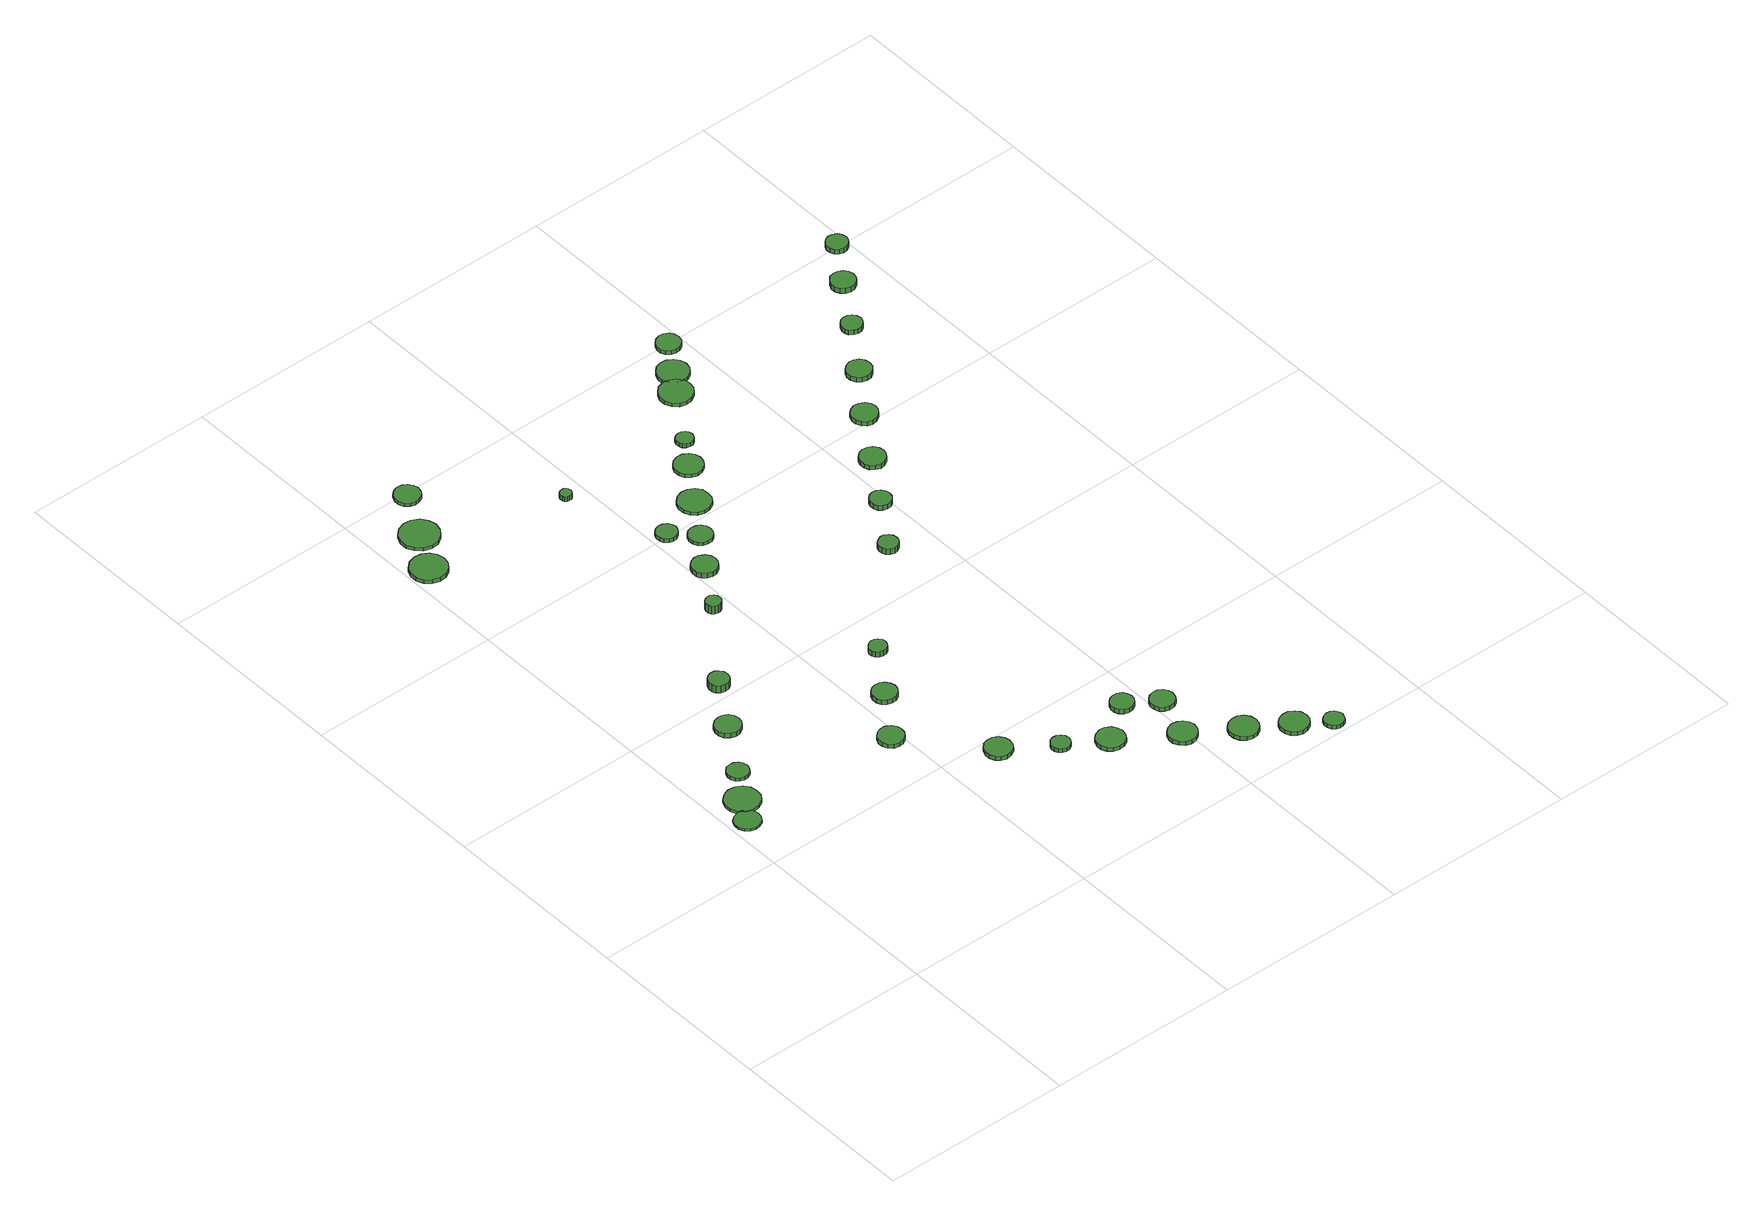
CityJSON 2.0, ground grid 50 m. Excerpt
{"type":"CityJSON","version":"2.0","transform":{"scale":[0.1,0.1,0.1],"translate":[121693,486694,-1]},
"CityObjects":{
"tree1":{"type":"SolitaryVegetationObject","attributes":{"function":"something"},"geometry":[{"type":"MultiSurface","lod":"1","boundaries":[[[0,1,2,3,4,5,6,7,8,9,10,11,12,13,14]],[[15,16,17,18,19,20,21,22,23,24,25,26,27,28,29]],[[0,29,28,1]],[[1,28,27,2]],[[2,27,26,3]],[[3,26,25,4]],[[4,25,24,5]],[[5,24,23,6]],[[6,23,22,7]],[[7,22,21,8]],[[8,21,20,9]],[[9,20,19,10]],[[10,19,18,11]],[[11,18,17,12]],[[12,17,16,13]],[[13,16,15,14]],[[14,15,29,0]]]}]},
"tree2":{"type":"SolitaryVegetationObject","attributes":{"function":"something"},"geometry":[{"type":"MultiSurface","lod":"1","boundaries":[[[30,31,32,33,34,35,36,37,38,39,40,41,42,43,44]],[[45,46,47,48,49,50,51,52,53,54,55,56,57,58,59]],[[30,59,58,31]],[[31,58,57,32]],[[32,57,56,33]],[[33,56,55,34]],[[34,55,54,35]],[[35,54,53,36]],[[36,53,52,37]],[[37,52,51,38]],[[38,51,50,39]],[[39,50,49,40]],[[40,49,48,41]],[[41,48,47,42]],[[42,47,46,43]],[[43,46,45,44]],[[44,45,59,30]]]}]},
"tree3":{"type":"SolitaryVegetationObject","attributes":{"function":"something"},"geometry":[{"type":"MultiSurface","lod":"1","boundaries":[[[60,61,62,63,64,65,66,67,68,69,70,71,72,73,74]],[[75,76,77,78,79,80,81,82,83,84,85,86,87,88,89]],[[60,89,88,61]],[[61,88,87,62]],[[62,87,86,63]],[[63,86,85,64]],[[64,85,84,65]],[[65,84,83,66]],[[66,83,82,67]],[[67,82,81,68]],[[68,81,80,69]],[[69,80,79,70]],[[70,79,78,71]],[[71,78,77,72]],[[72,77,76,73]],[[73,76,75,74]],[[74,75,89,60]]]}]},
"tree4":{"type":"SolitaryVegetationObject","attributes":{"function":"something"},"geometry":[{"type":"MultiSurface","lod":"1","boundaries":[[[90,91,92,93,94,95,96,97,98,99,100,101,102,103,104]],[[105,106,107,108,109,110,111,112,113,114,115,116,117,118,119]],[[90,119,118,91]],[[91,118,117,92]],[[92,117,116,93]],[[93,116,115,94]],[[94,115,114,95]],[[95,114,113,96]],[[96,113,112,97]],[[97,112,111,98]],[[98,111,110,99]],[[99,110,109,100]],[[100,109,108,101]],[[101,108,107,102]],[[102,107,106,103]],[[103,106,105,104]],[[104,105,119,90]]]}]},
"tree5":{"type":"SolitaryVegetationObject","attributes":{"function":"something"},"geometry":[{"type":"MultiSurface","lod":"1","boundaries":[[[120,121,122,123,124,125,126,127,128,129,130,131,132,133,134]],[[135,136,137,138,139,140,141,142,143,144,145,146,147,148,149]],[[120,149,148,121]],[[121,148,147,122]],[[122,147,146,123]],[[123,146,145,124]],[[124,145,144,125]],[[125,144,143,126]],[[126,143,142,127]],[[127,142,141,128]],[[128,141,140,129]],[[129,140,139,130]],[[130,139,138,131]],[[131,138,137,132]],[[132,137,136,133]],[[133,136,135,134]],[[134,135,149,120]]]}]},
"tree6":{"type":"SolitaryVegetationObject","attributes":{"function":"something"},"geometry":[{"type":"MultiSurface","lod":"1","boundaries":[[[150,151,152,153,154,155,156,157,158,159,160,161,162,163,164]],[[165,166,167,168,169,170,171,172,173,174,175,176,177,178,179]],[[150,179,178,151]],[[151,178,177,152]],[[152,177,176,153]],[[153,176,175,154]],[[154,175,174,155]],[[155,174,173,156]],[[156,173,172,157]],[[157,172,171,158]],[[158,171,170,159]],[[159,170,169,160]],[[160,169,168,161]],[[161,168,167,162]],[[162,167,166,163]],[[163,166,165,164]],[[164,165,179,150]]]}]},
"tree7":{"type":"SolitaryVegetationObject","attributes":{"function":"something"},"geometry":[{"type":"MultiSurface","lod":"1","boundaries":[[[180,181,182,183,184,185,186,187,188,189,190,191,192,193,194]],[[195,196,197,198,199,200,201,202,203,204,205,206,207,208,209]],[[180,209,208,181]],[[181,208,207,182]],[[182,207,206,183]],[[183,206,205,184]],[[184,205,204,185]],[[185,204,203,186]],[[186,203,202,187]],[[187,202,201,188]],[[188,201,200,189]],[[189,200,199,190]],[[190,199,198,191]],[[191,198,197,192]],[[192,197,196,193]],[[193,196,195,194]],[[194,195,209,180]]]}]},
"tree8":{"type":"SolitaryVegetationObject","attributes":{"function":"something"},"geometry":[{"type":"MultiSurface","lod":"1","boundaries":[[[210,211,212,213,214,215,216,217,218,219,220,221,222,223,224]],[[225,226,227,228,229,230,231,232,233,234,235,236,237,238,239]],[[210,239,238,211]],[[211,238,237,212]],[[212,237,236,213]],[[213,236,235,214]],[[214,235,234,215]],[[215,234,233,216]],[[216,233,232,217]],[[217,232,231,218]],[[218,231,230,219]],[[219,230,229,220]],[[220,229,228,221]],[[221,228,227,222]],[[222,227,226,223]],[[223,226,225,224]],[[224,225,239,210]]]}]},
"tree9":{"type":"SolitaryVegetationObject","attributes":{"function":"something"},"geometry":[{"type":"MultiSurface","lod":"1","boundaries":[[[240,241,242,243,244,245,246,247,248,249,250,251,252,253,254]],[[255,256,257,258,259,260,261,262,263,264,265,266,267,268,269]],[[240,269,268,241]],[[241,268,267,242]],[[242,267,266,243]],[[243,266,265,244]],[[244,265,264,245]],[[245,264,263,246]],[[246,263,262,247]],[[247,262,261,248]],[[248,261,260,249]],[[249,260,259,250]],[[250,259,258,251]],[[251,258,257,252]],[[252,257,256,253]],[[253,256,255,254]],[[254,255,269,240]]]}]},
"tree10":{"type":"SolitaryVegetationObject","attributes":{"function":"something"},"geometry":[{"type":"MultiSurface","lod":"1","boundaries":[[[270,271,272,273,274,275,276,277,278,279,280,281,282,283,284]],[[285,286,287,288,289,290,291,292,293,294,295,296,297,298,299]],[[270,299,298,271]],[[271,298,297,272]],[[272,297,296,273]],[[273,296,295,274]],[[274,295,294,275]],[[275,294,293,276]],[[276,293,292,277]],[[277,292,291,278]],[[278,291,290,279]],[[279,290,289,280]],[[280,289,288,281]],[[281,288,287,282]],[[282,287,286,283]],[[283,286,285,284]],[[284,285,299,270]]]}]},
"tree11":{"type":"SolitaryVegetationObject","attributes":{"function":"something"},"geometry":[{"type":"MultiSurface","lod":"1","boundaries":[[[300,301,302,303,304,305,306,307,308,309,310,311,312,313,314]],[[315,316,317,318,319,320,321,322,323,324,325,326,327,328,329]],[[300,329,328,301]],[[301,328,327,302]],[[302,327,326,303]],[[303,326,325,304]],[[304,325,324,305]],[[305,324,323,306]],[[306,323,322,307]],[[307,322,321,308]],[[308,321,320,309]],[[309,320,319,310]],[[310,319,318,311]],[[311,318,317,312]],[[312,317,316,313]],[[313,316,315,314]],[[314,315,329,300]]]}]},
"tree12":{"type":"SolitaryVegetationObject","attributes":{"function":"something"},"geometry":[{"type":"MultiSurface","lod":"1","boundaries":[[[330,331,332,333,334,335,336,337,338,339,340,341,342,343,344]],[[345,346,347,348,349,350,351,352,353,354,355,356,357,358,359]],[[330,359,358,331]],[[331,358,357,332]],[[332,357,356,333]],[[333,356,355,334]],[[334,355,354,335]],[[335,354,353,336]],[[336,353,352,337]],[[337,352,351,338]],[[338,351,350,339]],[[339,350,349,340]],[[340,349,348,341]],[[341,348,347,342]],[[342,347,346,343]],[[343,346,345,344]],[[344,345,359,330]]]}]},
"tree13":{"type":"SolitaryVegetationObject","attributes":{"function":"something"},"geometry":[{"type":"MultiSurface","lod":"1","boundaries":[[[360,361,362,363,364,365,366,367,368,369,370,371,372,373,374]],[[375,376,377,378,379,380,381,382,383,384,385,386,387,388,389]],[[360,389,388,361]],[[361,388,387,362]],[[362,387,386,363]],[[363,386,385,364]],[[364,385,384,365]],[[365,384,383,366]],[[366,383,382,367]],[[367,382,381,368]],[[368,381,380,369]],[[369,380,379,370]],[[370,379,378,371]],[[371,378,377,372]],[[372,377,376,373]],[[373,376,375,374]],[[374,375,389,360]]]}]},
"tree14":{"type":"SolitaryVegetationObject","attributes":{"function":"something"},"geometry":[{"type":"MultiSurface","lod":"1","boundaries":[[[390,391,392,393,394,395,396,397,398,399,400,401,402,403,404]],[[405,406,407,408,409,410,411,412,413,414,415,416,417,418,419]],[[390,419,418,391]],[[391,418,417,392]],[[392,417,416,393]],[[393,416,415,394]],[[394,415,414,395]],[[395,414,413,396]],[[396,413,412,397]],[[397,412,411,398]],[[398,411,410,399]],[[399,410,409,400]],[[400,409,408,401]],[[401,408,407,402]],[[402,407,406,403]],[[403,406,405,404]],[[404,405,419,390]]]}]},
"tree15":{"type":"SolitaryVegetationObject","attributes":{"function":"something"},"geometry":[{"type":"MultiSurface","lod":"1","boundaries":[[[420,421,422,423,424,425,426,427,428,429,430,431,432,433,434]],[[435,436,437,438,439,440,441,442,443,444,445,446,447,448,449]],[[420,449,448,421]],[[421,448,447,422]],[[422,447,446,423]],[[423,446,445,424]],[[424,445,444,425]],[[425,444,443,426]],[[426,443,442,427]],[[427,442,441,428]],[[428,441,440,429]],[[429,440,439,430]],[[430,439,438,431]],[[431,438,437,432]],[[432,437,436,433]],[[433,436,435,434]],[[434,435,449,420]]]}]},
"tree16":{"type":"SolitaryVegetationObject","attributes":{"function":"something"},"geometry":[{"type":"MultiSurface","lod":"1","boundaries":[[[450,451,452,453,454,455,456,457,458,459,460,461,462,463,464]],[[465,466,467,468,469,470,471,472,473,474,475,476,477,478,479]],[[450,479,478,451]],[[451,478,477,452]],[[452,477,476,453]],[[453,476,475,454]],[[454,475,474,455]],[[455,474,473,456]],[[456,473,472,457]],[[457,472,471,458]],[[458,471,470,459]],[[459,470,469,460]],[[460,469,468,461]],[[461,468,467,462]],[[462,467,466,463]],[[463,466,465,464]],[[464,465,479,450]]]}]},
"tree17":{"type":"SolitaryVegetationObject","attributes":{"function":"something"},"geometry":[{"type":"MultiSurface","lod":"1","boundaries":[[[480,481,482,483,484,485,486,487,488,489,490,491,492,493,494]],[[495,496,497,498,499,500,501,502,503,504,505,506,507,508,509]],[[480,509,508,481]],[[481,508,507,482]],[[482,507,506,483]],[[483,506,505,484]],[[484,505,504,485]],[[485,504,503,486]],[[486,503,502,487]],[[487,502,501,488]],[[488,501,500,489]],[[489,500,499,490]],[[490,499,498,491]],[[491,498,497,492]],[[492,497,496,493]],[[493,496,495,494]],[[494,495,509,480]]]}]},
"tree18":{"type":"SolitaryVegetationObject","attributes":{"function":"something"},"geometry":[{"type":"MultiSurface","lod":"1","boundaries":[[[510,511,512,513,514,515,516,517,518,519,520,521,522,523,524]],[[525,526,527,528,529,530,531,532,533,534,535,536,537,538,539]],[[510,539,538,511]],[[511,538,537,512]],[[512,537,536,513]],[[513,536,535,514]],[[514,535,534,515]],[[515,534,533,516]],[[516,533,532,517]],[[517,532,531,518]],[[518,531,530,519]],[[519,530,529,520]],[[520,529,528,521]],[[521,528,527,522]],[[522,527,526,523]],[[523,526,525,524]],[[524,525,539,510]]]}]},
"tree19":{"type":"SolitaryVegetationObject","attributes":{"function":"something"},"geometry":[{"type":"MultiSurface","lod":"1","boundaries":[[[540,541,542,543,544,545,546,547,548,549,550,551,552,553,554]],[[555,556,557,558,559,560,561,562,563,564,565,566,567,568,569]],[[540,569,568,541]],[[541,568,567,542]],[[542,567,566,543]],[[543,566,565,544]],[[544,565,564,545]],[[545,564,563,546]],[[546,563,562,547]],[[547,562,561,548]],[[548,561,560,549]],[[549,560,559,550]],[[550,559,558,551]],[[551,558,557,552]],[[552,557,556,553]],[[553,556,555,554]],[[554,555,569,540]]]}]},
"tree20":{"type":"SolitaryVegetationObject","attributes":{"function":"something"},"geometry":[{"type":"MultiSurface","lod":"1","boundaries":[[[570,571,572,573,574,575,576,577,578,579,580,581,582,583,584]],[[585,586,587,588,589,590,591,592,593,594,595,596,597,598,599]],[[570,599,598,571]],[[571,598,597,572]],[[572,597,596,573]],[[573,596,595,574]],[[574,595,594,575]],[[575,594,593,576]],[[576,593,592,577]],[[577,592,591,578]],[[578,591,590,579]],[[579,590,589,580]],[[580,589,588,581]],[[581,588,587,582]],[[582,587,586,583]],[[583,586,585,584]],[[584,585,599,570]]]}]},
"tree21":{"type":"SolitaryVegetationObject","attributes":{"function":"something"},"geometry":[{"type":"MultiSurface","lod":"1","boundaries":[[[600,601,602,603,604,605,606,607,608,609,610,611,612,613,614]],[[615,616,617,618,619,620,621,622,623,624,625,626,627,628,629]],[[600,629,628,601]],[[601,628,627,602]],[[602,627,626,603]],[[603,626,625,604]],[[604,625,624,605]],[[605,624,623,606]],[[606,623,622,607]],[[607,622,621,608]],[[608,621,620,609]],[[609,620,619,610]],[[610,619,618,611]],[[611,618,617,612]],[[612,617,616,613]],[[613,616,615,614]],[[614,615,629,600]]]}]},
"tree22":{"type":"SolitaryVegetationObject","attributes":{"function":"something"},"geometry":[{"type":"MultiSurface","lod":"1","boundaries":[[[630,631,632,633,634,635,636,637,638,639,640,641,642,643,644]],[[645,646,647,648,649,650,651,652,653,654,655,656,657,658,659]],[[630,659,658,631]],[[631,658,657,632]],[[632,657,656,633]],[[633,656,655,634]],[[634,655,654,635]],[[635,654,653,636]],[[636,653,652,637]],[[637,652,651,638]],[[638,651,650,639]],[[639,650,649,640]],[[640,649,648,641]],[[641,648,647,642]],[[642,647,646,643]],[[643,646,645,644]],[[644,645,659,630]]]}]},
"tree23":{"type":"SolitaryVegetationObject","attributes":{"function":"something"},"geometry":[{"type":"MultiSurface","lod":"1","boundaries":[[[660,661,662,663,664,665,666,667,668,669,670,671,672,673,674]],[[675,676,677,678,679,680,681,682,683,684,685,686,687,688,689]],[[660,689,688,661]],[[661,688,687,662]],[[662,687,686,663]],[[663,686,685,664]],[[664,685,684,665]],[[665,684,683,666]],[[666,683,682,667]],[[667,682,681,668]],[[668,681,680,669]],[[669,680,679,670]],[[670,679,678,671]],[[671,678,677,672]],[[672,677,676,673]],[[673,676,675,674]],[[674,675,689,660]]]}]},
"tree24":{"type":"SolitaryVegetationObject","attributes":{"function":"something"},"geometry":[{"type":"MultiSurface","lod":"1","boundaries":[[[690,691,692,693,694,695,696,697,698,699,700,701,702,703,704]],[[705,706,707,708,709,710,711,712,713,714,715,716,717,718,719]],[[690,719,718,691]],[[691,718,717,692]],[[692,717,716,693]],[[693,716,715,694]],[[694,715,714,695]],[[695,714,713,696]],[[696,713,712,697]],[[697,712,711,698]],[[698,711,710,699]],[[699,710,709,700]],[[700,709,708,701]],[[701,708,707,702]],[[702,707,706,703]],[[703,706,705,704]],[[704,705,719,690]]]}]},
"tree25":{"type":"SolitaryVegetationObject","attributes":{"function":"something"},"geometry":[{"type":"MultiSurface","lod":"1","boundaries":[[[720,721,722,723,724,725,726,727,728,729,730,731,732,733,734]],[[735,736,737,738,739,740,741,742,743,744,745,746,747,748,749]],[[720,749,748,721]],[[721,748,747,722]],[[722,747,746,723]],[[723,746,745,724]],[[724,745,744,725]],[[725,744,743,726]],[[726,743,742,727]],[[727,742,741,728]],[[728,741,740,729]],[[729,740,739,730]],[[730,739,738,731]],[[731,738,737,732]],[[732,737,736,733]],[[733,736,735,734]],[[734,735,749,720]]]}]},
"tree26":{"type":"SolitaryVegetationObject","attributes":{"function":"something"},"geometry":[{"type":"MultiSurface","lod":"1","boundaries":[[[750,751,752,753,754,755,756,757,758,759,760,761,762,763,764]],[[765,766,767,768,769,770,771,772,773,774,775,776,777,778,779]],[[750,779,778,751]],[[751,778,777,752]],[[752,777,776,753]],[[753,776,775,754]],[[754,775,774,755]],[[755,774,773,756]],[[756,773,772,757]],[[757,772,771,758]],[[758,771,770,759]],[[759,770,769,760]],[[760,769,768,761]],[[761,768,767,762]],[[762,767,766,763]],[[763,766,765,764]],[[764,765,779,750]]]}]},
"tree27":{"type":"SolitaryVegetationObject","attributes":{"function":"something"},"geometry":[{"type":"MultiSurface","lod":"1","boundaries":[[[780,781,782,783,784,785,786,787,788,789,790,791,792,793,794]],[[795,796,797,798,799,800,801,802,803,804,805,806,807,808,809]],[[780,809,808,781]],[[781,808,807,782]],[[782,807,806,783]],[[783,806,805,784]],[[784,805,804,785]],[[785,804,803,786]],[[786,803,802,787]],[[787,802,801,788]],[[788,801,800,789]],[[789,800,799,790]],[[790,799,798,791]],[[791,798,797,792]],[[792,797,796,793]],[[793,796,795,794]],[[794,795,809,780]]]}]},
"tree28":{"type":"SolitaryVegetationObject","attributes":{"function":"something"},"geometry":[{"type":"MultiSurface","lod":"1","boundaries":[[[810,811,812,813,814,815,816,817,818,819,820,821,822,823,824]],[[825,826,827,828,829,830,831,832,833,834,835,836,837,838,839]],[[810,839,838,811]],[[811,838,837,812]],[[812,837,836,813]],[[813,836,835,814]],[[814,835,834,815]],[[815,834,833,816]],[[816,833,832,817]],[[817,832,831,818]],[[818,831,830,819]],[[819,830,829,820]],[[820,829,828,821]],[[821,828,827,822]],[[822,827,826,823]],[[823,826,825,824]],[[824,825,839,810]]]}]},
"tree29":{"type":"SolitaryVegetationObject","attributes":{"function":"something"},"geometry":[{"type":"MultiSurface","lod":"1","boundaries":[[[840,841,842,843,844,845,846,847,848,849,850,851,852,853,854]],[[855,856,857,858,859,860,861,862,863,864,865,866,867,868,869]],[[840,869,868,841]],[[841,868,867,842]],[[842,867,866,843]],[[843,866,865,844]],[[844,865,864,845]],[[845,864,863,846]],[[846,863,862,847]],[[847,862,861,848]],[[848,861,860,849]],[[849,860,859,850]],[[850,859,858,851]],[[851,858,857,852]],[[852,857,856,853]],[[853,856,855,854]],[[854,855,869,840]]]}]},
"tree30":{"type":"SolitaryVegetationObject","attributes":{"function":"something"},"geometry":[{"type":"MultiSurface","lod":"1","boundaries":[[[870,871,872,873,874,875,876,877,878,879,880,881,882,883,884]],[[885,886,887,888,889,890,891,892,893,894,895,896,897,898,899]],[[870,899,898,871]],[[871,898,897,872]],[[872,897,896,873]],[[873,896,895,874]],[[874,895,894,875]],[[875,894,893,876]],[[876,893,892,877]],[[877,892,891,878]],[[878,891,890,879]],[[879,890,889,880]],[[880,889,888,881]],[[881,888,887,882]],[[882,887,886,883]],[[883,886,885,884]],[[884,885,899,870]]]}]},
"tree31":{"type":"SolitaryVegetationObject","attributes":{"function":"something"},"geometry":[{"type":"MultiSurface","lod":"1","boundaries":[[[900,901,902,903,904,905,906,907,908,909,910,911,912,913,914]],[[915,916,917,918,919,920,921,922,923,924,925,926,927,928,929]],[[900,929,928,901]],[[901,928,927,902]],[[902,927,926,903]],[[903,926,925,904]],[[904,925,924,905]],[[905,924,923,906]],[[906,923,922,907]],[[907,922,921,908]],[[908,921,920,909]],[[909,920,919,910]],[[910,919,918,911]],[[911,918,917,912]],[[912,917,916,913]],[[913,916,915,914]],[[914,915,929,900]]]}]},
"tree32":{"type":"SolitaryVegetationObject","attributes":{"function":"something"},"geometry":[{"type":"MultiSurface","lod":"1","boundaries":[[[930,931,932,933,934,935,936,937,938,939,940,941,942,943,944]],[[945,946,947,948,949,950,951,952,953,954,955,956,957,958,959]],[[930,959,958,931]],[[931,958,957,932]],[[932,957,956,933]],[[933,956,955,934]],[[934,955,954,935]],[[935,954,953,936]],[[936,953,952,937]],[[937,952,951,938]],[[938,951,950,939]],[[939,950,949,940]],[[940,949,948,941]],[[941,948,947,942]],[[942,947,946,943]],[[943,946,945,944]],[[944,945,959,930]]]}]},
"tree33":{"type":"SolitaryVegetationObject","attributes":{"function":"something"},"geometry":[{"type":"MultiSurface","lod":"1","boundaries":[[[960,961,962,963,964,965,966,967,968,969,970,971,972,973,974]],[[975,976,977,978,979,980,981,982,983,984,985,986,987,988,989]],[[960,989,988,961]],[[961,988,987,962]],[[962,987,986,963]],[[963,986,985,964]],[[964,985,984,965]],[[965,984,983,966]],[[966,983,982,967]],[[967,982,981,968]],[[968,981,980,969]],[[969,980,979,970]],[[970,979,978,971]],[[971,978,977,972]],[[972,977,976,973]],[[973,976,975,974]],[[974,975,989,960]]]}]},
"tree34":{"type":"SolitaryVegetationObject","attributes":{"function":"something"},"geometry":[{"type":"MultiSurface","lod":"1","boundaries":[[[990,991,992,993,994,995,996,997,998,999,1000,1001,1002,1003,1004]],[[1005,1006,1007,1008,1009,1010,1011,1012,1013,1014,1015,1016,1017,1018,1019]],[[990,1019,1018,991]],[[991,1018,1017,992]],[[992,1017,1016,993]],[[993,1016,1015,994]],[[994,1015,1014,995]],[[995,1014,1013,996]],[[996,1013,1012,997]],[[997,1012,1011,998]],[[998,1011,1010,999]],[[999,1010,1009,1000]],[[1000,1009,1008,1001]],[[1001,1008,1007,1002]],[[1002,1007,1006,1003]],[[1003,1006,1005,1004]],[[1004,1005,1019,990]]]}]},
"tree35":{"type":"SolitaryVegetationObject","attributes":{"function":"something"},"geometry":[{"type":"MultiSurface","lod":"1","boundaries":[[[1020,1021,1022,1023,1024,1025,1026,1027,1028,1029,1030,1031,1032,1033,1034]],[[1035,1036,1037,1038,1039,1040,1041,1042,1043,1044,1045,1046,1047,1048,1049]],[[1020,1049,1048,1021]],[[1021,1048,1047,1022]],[[1022,1047,1046,1023]],[[1023,1046,1045,1024]],[[1024,1045,1044,1025]],[[1025,1044,1043,1026]],[[1026,1043,1042,1027]],[[1027,1042,1041,1028]],[[1028,1041,1040,1029]],[[1029,1040,1039,1030]],[[1030,1039,1038,1031]],[[1031,1038,1037,1032]],[[1032,1037,1036,1033]],[[1033,1036,1035,1034]],[[1034,1035,1049,1020]]]}]},
"tree36":{"type":"SolitaryVegetationObject","attributes":{"function":"something"},"geometry":[{"type":"MultiSurface","lod":"1","boundaries":[[[1050,1051,1052,1053,1054,1055,1056,1057,1058,1059,1060,1061,1062,1063,1064]],[[1065,1066,1067,1068,1069,1070,1071,1072,1073,1074,1075,1076,1077,1078,1079]],[[1050,1079,1078,1051]],[[1051,1078,1077,1052]],[[1052,1077,1076,1053]],[[1053,1076,1075,1054]],[[1054,1075,1074,1055]],[[1055,1074,1073,1056]],[[1056,1073,1072,1057]],[[1057,1072,1071,1058]],[[1058,1071,1070,1059]],[[1059,1070,1069,1060]],[[1060,1069,1068,1061]],[[1061,1068,1067,1062]],[[1062,1067,1066,1063]],[[1063,1066,1065,1064]],[[1064,1065,1079,1050]]]}]},
"tree37":{"type":"SolitaryVegetationObject","attributes":{"function":"something"},"geometry":[{"type":"MultiSurface","lod":"1","boundaries":[[[1080,1081,1082,1083,1084,1085,1086,1087,1088,1089,1090,1091,1092,1093,1094]],[[1095,1096,1097,1098,1099,1100,1101,1102,1103,1104,1105,1106,1107,1108,1109]],[[1080,1109,1108,1081]],[[1081,1108,1107,1082]],[[1082,1107,1106,1083]],[[1083,1106,1105,1084]],[[1084,1105,1104,1085]],[[1085,1104,1103,1086]],[[1086,1103,1102,1087]],[[1087,1102,1101,1088]],[[1088,1101,1100,1089]],[[1089,1100,1099,1090]],[[1090,1099,1098,1091]],[[1091,1098,1097,1092]],[[1092,1097,1096,1093]],[[1093,1096,1095,1094]],[[1094,1095,1109,1080]]]}]},
"tree38":{"type":"SolitaryVegetationObject","attributes":{"function":"something"},"geometry":[{"type":"MultiSurface","lod":"1","boundaries":[[[1110,1111,1112,1113,1114,1115,1116,1117,1118,1119,1120,1121,1122,1123,1124]],[[1125,1126,1127,1128,1129,1130,1131,1132,1133,1134,1135,1136,1137,1138,1139]],[[1110,1139,1138,1111]],[[1111,1138,1137,1112]],[[1112,1137,1136,1113]],[[1113,1136,1135,1114]],[[1114,1135,1134,1115]],[[1115,1134,1133,1116]],[[1116,1133,1132,1117]],[[1117,1132,1131,1118]],[[1118,1131,1130,1119]],[[1119,1130,1129,1120]],[[1120,1129,1128,1121]],[[1121,1128,1127,1122]],[[1122,1127,1126,1123]],[[1123,1126,1125,1124]],[[1124,1125,1139,1110]]]}]},
"tree39":{"type":"SolitaryVegetationObject","attributes":{"function":"something"},"geometry":[{"type":"MultiSurface","lod":"1","boundaries":[[[1140,1141,1142,1143,1144,1145,1146,1147,1148,1149,1150,1151,1152,1153,1154]],[[1155,1156,1157,1158,1159,1160,1161,1162,1163,1164,1165,1166,1167,1168,1169]],[[1140,1169,1168,1141]],[[1141,1168,1167,1142]],[[1142,1167,1166,1143]],[[1143,1166,1165,1144]],[[1144,1165,1164,1145]],[[1145,1164,1163,1146]],[[1146,1163,1162,1147]],[[1147,1162,1161,1148]],[[1148,1161,1160,1149]],[[1149,1160,1159,1150]],[[1150,1159,1158,1151]],[[1151,1158,1157,1152]],[[1152,1157,1156,1153]],[[1153,1156,1155,1154]],[[1154,1155,1169,1140]]]}]}
},
"vertices":[
[76,642,15],[73,656,15],[65,667,15],[53,674,15],[40,675,15],[27,671,15],[16,662,15],[11,649,15],[11,635,15],[16,623,15],[27,613,15],[40,609,15],[53,611,15],[65,617,15],[73,629,15],[73,629,9],[65,617,9],[53,611,9],[40,609,9],[27,613,9],[16,623,9],[11,635,9],[11,649,9],[16,662,9],[27,671,9],[40,675,9],[53,674,9],[65,667,9],[73,656,9],[76,642,9],
[123,703,16],[120,721,16],[109,736,16],[93,745,16],[74,747,16],[57,741,16],[43,729,16],[36,712,16],[36,694,16],[43,677,16],[57,665,16],[74,659,16],[93,661,16],[109,670,16],[120,685,16],[120,685,8],[109,670,8],[93,661,8],[74,659,8],[57,665,8],[43,677,8],[36,694,8],[36,712,8],[43,729,8],[57,741,8],[74,747,8],[93,745,8],[109,736,8],[120,721,8],[123,703,8],
[162,783,17],[159,794,17],[153,803,17],[143,809,17],[131,810,17],[120,807,17],[112,799,17],[107,789,17],[107,777,17],[112,766,17],[120,759,17],[131,755,17],[143,756,17],[153,762,17],[159,772,17],[159,772,8],[153,762,8],[143,756,8],[131,755,8],[120,759,8],[112,766,8],[107,777,8],[107,789,8],[112,799,8],[120,807,8],[131,810,8],[143,809,8],[153,803,8],[159,794,8],[162,783,8],
[249,914,21],[246,927,21],[238,938,21],[226,945,21],[213,946,21],[200,942,21],[189,933,21],[184,920,21],[184,907,21],[189,894,21],[200,885,21],[213,881,21],[226,882,21],[238,889,21],[246,900,21],[246,900,8],[238,889,8],[226,882,8],[213,881,8],[200,885,8],[189,894,8],[184,907,8],[184,920,8],[189,933,8],[200,942,8],[213,946,8],[226,945,8],[238,938,8],[246,927,8],[249,914,8],
[98,1767,17],[94,1786,17],[82,1801,17],[66,1811,17],[47,1813,17],[28,1807,17],[14,1794,17],[6,1777,17],[6,1757,17],[14,1740,17],[28,1727,17],[47,1721,17],[66,1723,17],[82,1733,17],[94,1748,17],[94,1748,6],[82,1733,6],[66,1723,6],[47,1721,6],[28,1727,6],[14,1740,6],[6,1757,6],[6,1777,6],[14,1794,6],[28,1807,6],[47,1813,6],[66,1811,6],[82,1801,6],[94,1786,6],[98,1767,6],
[323,1040,28],[320,1050,28],[314,1059,28],[305,1065,28],[294,1066,28],[283,1062,28],[275,1055,28],[271,1045,28],[271,1034,28],[275,1024,28],[283,1017,28],[294,1014,28],[305,1015,28],[314,1020,28],[320,1029,28],[320,1029,7],[314,1020,7],[305,1015,7],[294,1014,7],[283,1017,7],[275,1024,7],[271,1034,7],[271,1045,7],[275,1055,7],[283,1062,7],[294,1066,7],[305,1065,7],[314,1059,7],[320,1050,7],[323,1040,7],
[507,646,19],[505,659,19],[497,670,19],[485,677,19],[472,678,19],[459,674,19],[449,665,19],[443,653,19],[443,639,19],[449,627,19],[459,618,19],[472,614,19],[485,615,19],[497,622,19],[505,633,19],[505,633,7],[497,622,7],[485,615,7],[472,614,7],[459,618,7],[449,627,7],[443,639,7],[443,653,7],[449,665,7],[459,674,7],[472,678,7],[485,677,7],[497,670,7],[505,659,7],[507,646,7],
[160,1868,15],[155,1888,15],[143,1905,15],[125,1915,15],[105,1917,15],[85,1911,15],[70,1897,15],[61,1878,15],[61,1857,15],[70,1839,15],[85,1825,15],[105,1818,15],[125,1820,15],[143,1831,15],[155,1848,15],[155,1848,6],[143,1831,6],[125,1820,6],[105,1818,6],[85,1825,6],[70,1839,6],[61,1857,6],[61,1878,6],[70,1897,6],[85,1911,6],[105,1917,6],[125,1915,6],[143,1905,6],[155,1888,6],[160,1868,6],
[669,457,19],[666,471,19],[658,482,19],[645,490,19],[631,491,19],[617,487,19],[607,477,19],[601,464,19],[601,450,19],[607,436,19],[617,427,19],[631,422,19],[645,424,19],[658,431,19],[666,443,19],[666,443,8],[658,431,8],[645,424,8],[631,422,8],[617,427,8],[607,436,8],[601,450,8],[601,464,8],[607,477,8],[617,487,8],[631,491,8],[645,490,8],[658,482,8],[666,471,8],[669,457,8],
[209,1988,16],[206,2001,16],[198,2012,16],[186,2019,16],[173,2020,16],[160,2016,16],[150,2007,16],[144,1994,16],[144,1981,16],[150,1968,16],[160,1959,16],[173,1955,16],[186,1957,16],[198,1963,16],[206,1974,16],[206,1974,7],[198,1963,7],[186,1957,7],[173,1955,7],[160,1959,7],[150,1968,7],[144,1981,7],[144,1994,7],[150,2007,7],[160,2016,7],[173,2020,7],[186,2019,7],[198,2012,7],[206,2001,7],[209,1988,7],
[592,768,20],[589,780,20],[581,791,20],[570,797,20],[557,799,20],[545,795,20],[535,786,20],[530,774,20],[530,761,20],[535,749,20],[545,741,20],[557,737,20],[570,738,20],[581,744,20],[589,755,20],[589,755,7],[581,744,7],[570,738,7],[557,737,7],[545,741,7],[535,749,7],[530,761,7],[530,774,7],[535,786,7],[545,795,7],[557,799,7],[570,797,7],[581,791,7],[589,780,7],[592,768,7],
[478,1247,30],[476,1255,30],[471,1261,30],[464,1266,30],[456,1266,30],[448,1264,30],[442,1258,30],[439,1251,30],[439,1243,30],[442,1235,30],[448,1230,30],[456,1227,30],[464,1228,30],[471,1232,30],[476,1239,30],[476,1239,7],[471,1232,7],[464,1228,7],[456,1227,7],[448,1230,7],[442,1235,7],[439,1243,7],[439,1251,7],[442,1258,7],[448,1264,7],[456,1266,7],[464,1266,7],[471,1261,7],[476,1255,7],[478,1247,7],
[777,377,19],[775,387,19],[769,395,19],[760,400,19],[750,401,19],[740,398,19],[733,391,19],[729,382,19],[729,372,19],[733,363,19],[740,356,19],[750,353,19],[760,354,19],[769,359,19],[775,367,19],[775,367,8],[769,359,8],[760,354,8],[750,353,8],[740,356,8],[733,363,8],[729,372,8],[729,382,8],[733,391,8],[740,398,8],[750,401,8],[760,400,8],[769,395,8],[775,387,8],[777,377,8],
[671,894,23],[669,903,23],[663,911,23],[655,915,23],[646,916,23],[637,913,23],[630,907,23],[626,899,23],[626,889,23],[630,881,23],[637,874,23],[646,872,23],[655,873,23],[663,877,23],[669,885,23],[669,885,7],[663,877,7],[655,873,7],[646,872,7],[637,874,7],[630,881,7],[626,889,7],[626,899,7],[630,907,7],[637,913,7],[646,916,7],[655,915,7],[663,911,7],[669,903,7],[671,894,7],
[563,1362,21],[560,1375,21],[552,1386,21],[540,1393,21],[527,1394,21],[514,1390,21],[504,1381,21],[499,1369,21],[499,1355,21],[504,1343,21],[514,1334,21],[527,1330,21],[540,1331,21],[552,1338,21],[560,1349,21],[560,1349,7],[552,1338,7],[540,1331,7],[527,1330,7],[514,1334,7],[504,1343,7],[499,1355,7],[499,1369,7],[504,1381,7],[514,1390,7],[527,1394,7],[540,1393,7],[552,1386,7],[560,1375,7],[563,1362,7],
[886,315,19],[882,330,19],[874,342,19],[861,350,19],[846,351,19],[831,346,19],[820,336,19],[814,323,19],[814,308,19],[820,294,19],[831,284,19],[846,279,19],[861,281,19],[874,288,19],[882,300,19],[882,300,8],[874,288,8],[861,281,8],[846,279,8],[831,284,8],[820,294,8],[814,308,8],[814,323,8],[820,336,8],[831,346,8],[846,351,8],[861,350,8],[874,342,8],[882,330,8],[886,315,8],
[464,1752,21],[462,1758,21],[459,1763,21],[454,1766,21],[448,1766,21],[442,1765,21],[437,1761,21],[435,1755,21],[435,1749,21],[437,1744,21],[442,1739,21],[448,1738,21],[454,1738,21],[459,1741,21],[462,1746,21],[462,1746,7],[459,1741,7],[454,1738,7],[448,1738,7],[442,1739,7],[437,1744,7],[435,1749,7],[435,1755,7],[437,1761,7],[442,1765,7],[448,1766,7],[454,1766,7],[459,1763,7],[462,1758,7],[464,1752,7],
[567,1506,18],[564,1516,18],[558,1525,18],[548,1531,18],[537,1532,18],[527,1529,18],[518,1521,18],[514,1511,18],[514,1500,18],[518,1490,18],[527,1482,18],[537,1479,18],[548,1480,18],[558,1486,18],[564,1495,18],[564,1495,7],[558,1486,7],[548,1480,7],[537,1479,7],[527,1482,7],[518,1490,7],[514,1500,7],[514,1511,7],[518,1521,7],[527,1529,7],[537,1532,7],[548,1531,7],[558,1525,7],[564,1516,7],[567,1506,7],
[624,1451,16],[622,1463,16],[614,1473,16],[604,1479,16],[591,1481,16],[579,1477,16],[570,1468,16],[565,1457,16],[565,1444,16],[570,1433,16],[579,1424,16],[591,1421,16],[604,1422,16],[614,1428,16],[622,1438,16],[622,1438,7],[614,1428,7],[604,1422,7],[591,1421,7],[579,1424,7],[570,1433,7],[565,1444,7],[565,1457,7],[570,1468,7],[579,1477,7],[591,1481,7],[604,1479,7],[614,1473,7],[622,1463,7],[624,1451,7],
[1023,224,19],[1020,239,19],[1011,251,19],[998,258,19],[983,260,19],[969,255,19],[958,245,19],[952,232,19],[952,217,19],[958,203,19],[969,193,19],[983,188,19],[998,190,19],[1011,197,19],[1020,209,19],[1020,209,8],[1011,197,8],[998,190,8],[983,188,8],[969,193,8],[958,203,8],[952,217,8],[952,232,8],[958,245,8],[969,255,8],[983,260,8],[998,258,8],[1011,251,8],[1020,239,8],[1023,224,8],
[977,390,21],[974,402,21],[967,412,21],[956,418,21],[944,419,21],[933,416,21],[924,407,21],[919,396,21],[919,384,21],[924,373,21],[933,365,21],[944,361,21],[956,362,21],[967,368,21],[974,378,21],[974,378,8],[967,368,8],[956,362,8],[944,361,8],[933,365,8],[924,373,8],[919,384,8],[919,396,8],[924,407,8],[933,416,8],[944,419,8],[956,418,8],[967,412,8],[974,402,8],[977,390,8],
[699,1547,15],[696,1564,15],[686,1578,15],[671,1586,15],[654,1588,15],[638,1583,15],[625,1571,15],[618,1556,15],[618,1538,15],[625,1523,15],[638,1511,15],[654,1506,15],[671,1508,15],[686,1516,15],[696,1530,15],[696,1530,6],[686,1516,6],[671,1508,6],[654,1506,6],[638,1511,6],[625,1523,6],[618,1538,6],[618,1556,6],[625,1571,6],[638,1583,6],[654,1588,6],[671,1586,6],[686,1578,6],[696,1564,6],[699,1547,6],
[1055,338,20],[1052,351,20],[1045,361,20],[1034,368,20],[1021,369,20],[1008,365,20],[999,357,20],[994,345,20],[994,332,20],[999,320,20],[1008,312,20],[1021,308,20],[1034,309,20],[1045,315,20],[1052,326,20],[1052,326,8],[1045,315,8],[1034,309,8],[1021,308,8],[1008,312,8],[999,320,8],[994,332,8],[994,345,8],[999,357,8],[1008,365,8],[1021,369,8],[1034,368,8],[1045,361,8],[1052,351,8],[1055,338,8],
[1141,148,19],[1138,163,19],[1129,175,19],[1116,183,19],[1101,184,19],[1086,180,19],[1074,169,19],[1068,155,19],[1068,140,19],[1074,126,19],[1086,115,19],[1101,111,19],[1116,112,19],[1129,120,19],[1138,133,19],[1138,133,8],[1129,120,8],[1116,112,8],[1101,111,8],[1086,115,8],[1074,126,8],[1068,140,8],[1068,155,8],[1074,169,8],[1086,180,8],[1101,184,8],[1116,183,8],[1129,175,8],[1138,163,8],[1141,148,8],
[765,1650,15],[762,1665,15],[753,1677,15],[740,1685,15],[725,1686,15],[710,1681,15],[699,1671,15],[693,1658,15],[693,1642,15],[699,1629,15],[710,1619,15],[725,1614,15],[740,1615,15],[753,1623,15],[762,1635,15],[762,1635,6],[753,1623,6],[740,1615,6],[725,1614,6],[710,1619,6],[699,1629,6],[693,1642,6],[693,1658,6],[699,1671,6],[710,1681,6],[725,1686,6],[740,1685,6],[753,1677,6],[762,1665,6],[765,1650,6],
[1238,85,19],[1235,100,19],[1226,112,19],[1213,120,19],[1198,121,19],[1183,116,19],[1172,106,19],[1166,92,19],[1166,77,19],[1172,63,19],[1183,53,19],[1198,48,19],[1213,50,19],[1226,57,19],[1235,70,19],[1235,70,8],[1226,57,8],[1213,50,8],[1198,48,8],[1183,53,8],[1172,63,8],[1166,77,8],[1166,92,8],[1172,106,8],[1183,116,8],[1198,121,8],[1213,120,8],[1226,112,8],[1235,100,8],[1238,85,8],
[920,1146,24],[918,1156,24],[912,1164,24],[903,1170,24],[893,1171,24],[883,1167,24],[875,1161,24],[871,1151,24],[871,1141,24],[875,1131,24],[883,1125,24],[893,1121,24],[903,1122,24],[912,1128,24],[918,1136,24],[918,1136,7],[912,1128,7],[903,1122,7],[893,1121,7],[883,1125,7],[875,1131,7],[871,1141,7],[871,1151,7],[875,1161,7],[883,1167,7],[893,1171,7],[903,1170,7],[912,1164,7],[918,1156,7],[920,1146,7],
[1303,34,19],[1300,44,19],[1294,53,19],[1285,58,19],[1275,59,19],[1265,56,19],[1257,49,19],[1253,39,19],[1253,29,19],[1257,19,19],[1265,12,19],[1275,9,19],[1285,10,19],[1294,15,19],[1300,24,19],[1300,24,8],[1294,15,8],[1285,10,8],[1275,9,8],[1265,12,8],[1257,19,8],[1253,29,8],[1253,39,8],[1257,49,8],[1265,56,8],[1275,59,8],[1285,58,8],[1294,53,8],[1300,44,8],[1303,34,8],
[801,1722,17],[799,1731,17],[794,1738,17],[786,1743,17],[777,1744,17],[768,1741,17],[761,1735,17],[758,1727,17],[758,1717,17],[761,1709,17],[768,1703,17],[777,1700,17],[786,1701,17],[794,1706,17],[799,1713,17],[799,1713,6],[794,1706,6],[786,1701,6],[777,1700,6],[768,1703,6],[761,1709,6],[758,1717,6],[758,1727,6],[761,1735,6],[768,1741,6],[777,1744,6],[786,1743,6],[794,1738,6],[799,1731,6],[801,1722,6],
[1008,1273,21],[1006,1284,21],[999,1294,21],[990,1299,21],[978,1300,21],[968,1297,21],[959,1289,21],[955,1279,21],[955,1268,21],[959,1257,21],[968,1250,21],[978,1246,21],[990,1247,21],[999,1253,21],[1006,1262,21],[1006,1262,7],[999,1253,7],[990,1247,7],[978,1246,7],[968,1250,7],[959,1257,7],[955,1268,7],[955,1279,7],[959,1289,7],[968,1297,7],[978,1300,7],[990,1299,7],[999,1294,7],[1006,1284,7],[1008,1273,7],
[910,1856,16],[907,1873,16],[896,1887,16],[881,1896,16],[864,1898,16],[847,1893,16],[834,1881,16],[827,1865,16],[827,1847,16],[834,1831,16],[847,1819,16],[864,1814,16],[881,1816,16],[896,1825,16],[907,1839,16],[907,1839,6],[896,1825,6],[881,1816,6],[864,1814,6],[847,1819,6],[834,1831,6],[827,1847,6],[827,1865,6],[834,1881,6],[847,1893,6],[864,1898,6],[881,1896,6],[896,1887,6],[907,1873,6],[910,1856,6],
[1094,1394,20],[1091,1407,20],[1083,1419,20],[1071,1425,20],[1058,1427,20],[1045,1423,20],[1034,1413,20],[1029,1401,20],[1029,1387,20],[1034,1375,20],[1045,1366,20],[1058,1361,20],[1071,1363,20],[1083,1370,20],[1091,1381,20],[1091,1381,7],[1083,1370,7],[1071,1363,7],[1058,1361,7],[1045,1366,7],[1034,1375,7],[1029,1387,7],[1029,1401,7],[1034,1413,7],[1045,1423,7],[1058,1427,7],[1071,1425,7],[1083,1419,7],[1091,1407,7],[1094,1394,7],
[948,1914,16],[944,1930,16],[934,1943,16],[920,1951,16],[904,1953,16],[888,1948,16],[876,1937,16],[869,1922,16],[869,1905,16],[876,1890,16],[888,1879,16],[904,1874,16],[920,1876,16],[934,1884,16],[944,1897,16],[944,1897,6],[934,1884,6],[920,1876,6],[904,1874,6],[888,1879,6],[876,1890,6],[869,1905,6],[869,1922,6],[876,1937,6],[888,1948,6],[904,1953,6],[920,1951,6],[934,1943,6],[944,1930,6],[948,1914,6],
[994,1993,17],[991,2006,17],[984,2016,17],[972,2023,17],[960,2024,17],[948,2020,17],[938,2011,17],[933,2000,17],[933,1987,17],[938,1975,17],[948,1967,17],[960,1963,17],[972,1964,17],[984,1971,17],[991,1981,17],[991,1981,6],[984,1971,6],[972,1964,6],[960,1963,6],[948,1967,6],[938,1975,6],[933,1987,6],[933,2000,6],[938,2011,6],[948,2020,6],[960,2024,6],[972,2023,6],[984,2016,6],[991,2006,6],[994,1993,6],
[1178,1520,19],[1175,1534,19],[1167,1545,19],[1155,1552,19],[1141,1554,19],[1128,1549,19],[1118,1540,19],[1112,1527,19],[1112,1513,19],[1118,1501,19],[1128,1491,19],[1141,1487,19],[1155,1489,19],[1167,1496,19],[1175,1507,19],[1175,1507,7],[1167,1496,7],[1155,1489,7],[1141,1487,7],[1128,1491,7],[1118,1501,7],[1112,1513,7],[1112,1527,7],[1118,1540,7],[1128,1549,7],[1141,1554,7],[1155,1552,7],[1167,1545,7],[1175,1534,7],[1178,1520,7],
[1264,1641,20],[1261,1654,20],[1253,1665,20],[1242,1671,20],[1229,1673,20],[1216,1668,20],[1207,1660,20],[1201,1648,20],[1201,1634,20],[1207,1622,20],[1216,1614,20],[1229,1610,20],[1242,1611,20],[1253,1618,20],[1261,1628,20],[1261,1628,6],[1253,1618,6],[1242,1611,6],[1229,1610,6],[1216,1614,6],[1207,1622,6],[1201,1634,6],[1201,1648,6],[1207,1660,6],[1216,1668,6],[1229,1673,6],[1242,1671,6],[1253,1665,6],[1261,1654,6],[1264,1641,6],
[1348,1771,20],[1345,1781,20],[1339,1790,20],[1329,1796,20],[1318,1797,20],[1308,1794,20],[1299,1786,20],[1295,1776,20],[1295,1765,20],[1299,1755,20],[1308,1748,20],[1318,1744,20],[1329,1745,20],[1339,1751,20],[1345,1760,20],[1345,1760,6],[1339,1751,6],[1329,1745,6],[1318,1744,6],[1308,1748,6],[1299,1755,6],[1295,1765,6],[1295,1776,6],[1299,1786,6],[1308,1794,6],[1318,1797,6],[1329,1796,6],[1339,1790,6],[1345,1781,6],[1348,1771,6],
[1432,1895,20],[1429,1907,20],[1422,1918,20],[1410,1924,20],[1398,1925,20],[1385,1922,20],[1376,1913,20],[1371,1901,20],[1371,1888,20],[1376,1877,20],[1385,1868,20],[1398,1864,20],[1410,1865,20],[1422,1872,20],[1429,1882,20],[1429,1882,5],[1422,1872,5],[1410,1865,5],[1398,1864,5],[1385,1868,5],[1376,1877,5],[1371,1888,5],[1371,1901,5],[1376,1913,5],[1385,1922,5],[1398,1925,5],[1410,1924,5],[1422,1918,5],[1429,1907,5],[1432,1895,5],
[1502,2002,20],[1499,2013,20],[1493,2022,20],[1483,2028,20],[1472,2029,20],[1461,2026,20],[1453,2018,20],[1448,2008,20],[1448,1997,20],[1453,1986,20],[1461,1979,20],[1472,1975,20],[1483,1976,20],[1493,1982,20],[1499,1991,20],[1499,1991,6],[1493,1982,6],[1483,1976,6],[1472,1975,6],[1461,1979,6],[1453,1986,6],[1448,1997,6],[1448,2008,6],[1453,2018,6],[1461,2026,6],[1472,2029,6],[1483,2028,6],[1493,2022,6],[1499,2013,6],[1502,2002,6]
]}
